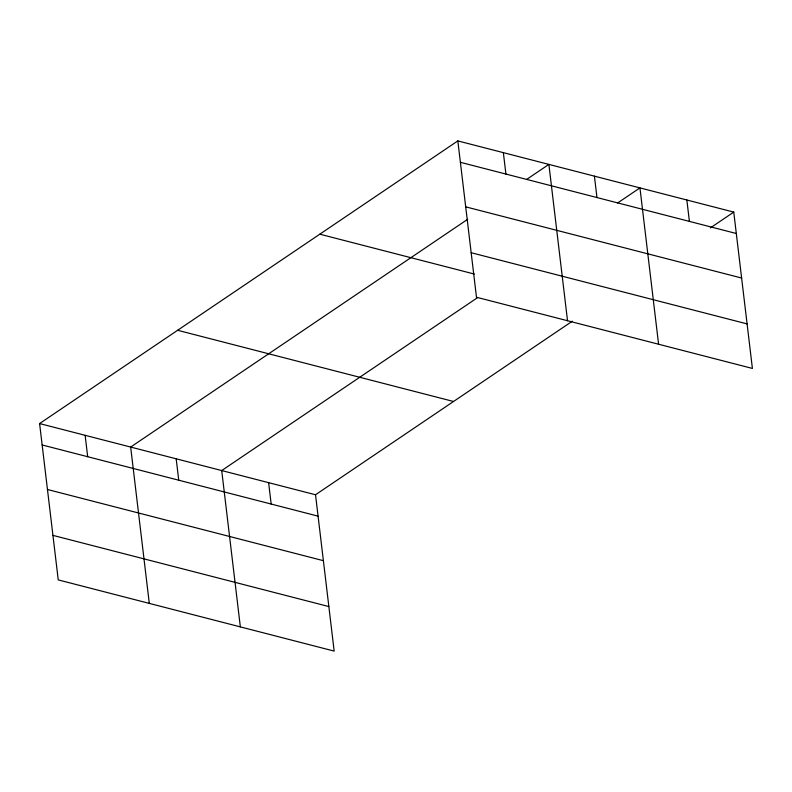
<?xml version="1.0" encoding="UTF-8"?>
<svg xmlns="http://www.w3.org/2000/svg" width="792" height="792" viewBox="0 0 792 792"><rect width="100%" height="100%" fill="white"/><g stroke="black" fill="none" stroke-linecap="round" stroke-linejoin="round"><path stroke-width="1.19" d="M572.378 321.166L315.523 494.762L334.165 651.093L58.242 579.902L39.6 423.562L457.835 140.907L733.758 212.098L752.4 368.438L476.477 297.238L457.835 140.907M467.706 219.275L130.66 447.064L149.302 603.395M526.561 179.487L548.886 164.399L567.527 320.73M477.546 297.643L221.71 470.557L240.352 626.888M617.621 202.98L639.946 187.892L658.588 344.233M710.414 227.878L733.758 212.098M460.38 162.31L736.312 233.501M465.696 206.841L741.619 278.032M471.161 252.717L747.094 323.908M319.82 234.185L474.368 274.062M177.616 330.284L453.539 401.485M39.6 423.562L315.523 494.762M42.154 444.965L318.077 516.156M47.461 489.496L323.393 560.687M52.935 535.372L328.858 606.563M686.852 200L689.406 221.404M594.416 176.151L596.97 197.555M503.356 152.658L505.91 174.062M268.617 482.655L271.171 504.058M176.18 458.806L178.735 480.209M85.13 435.313L87.684 456.717"/></g></svg>
